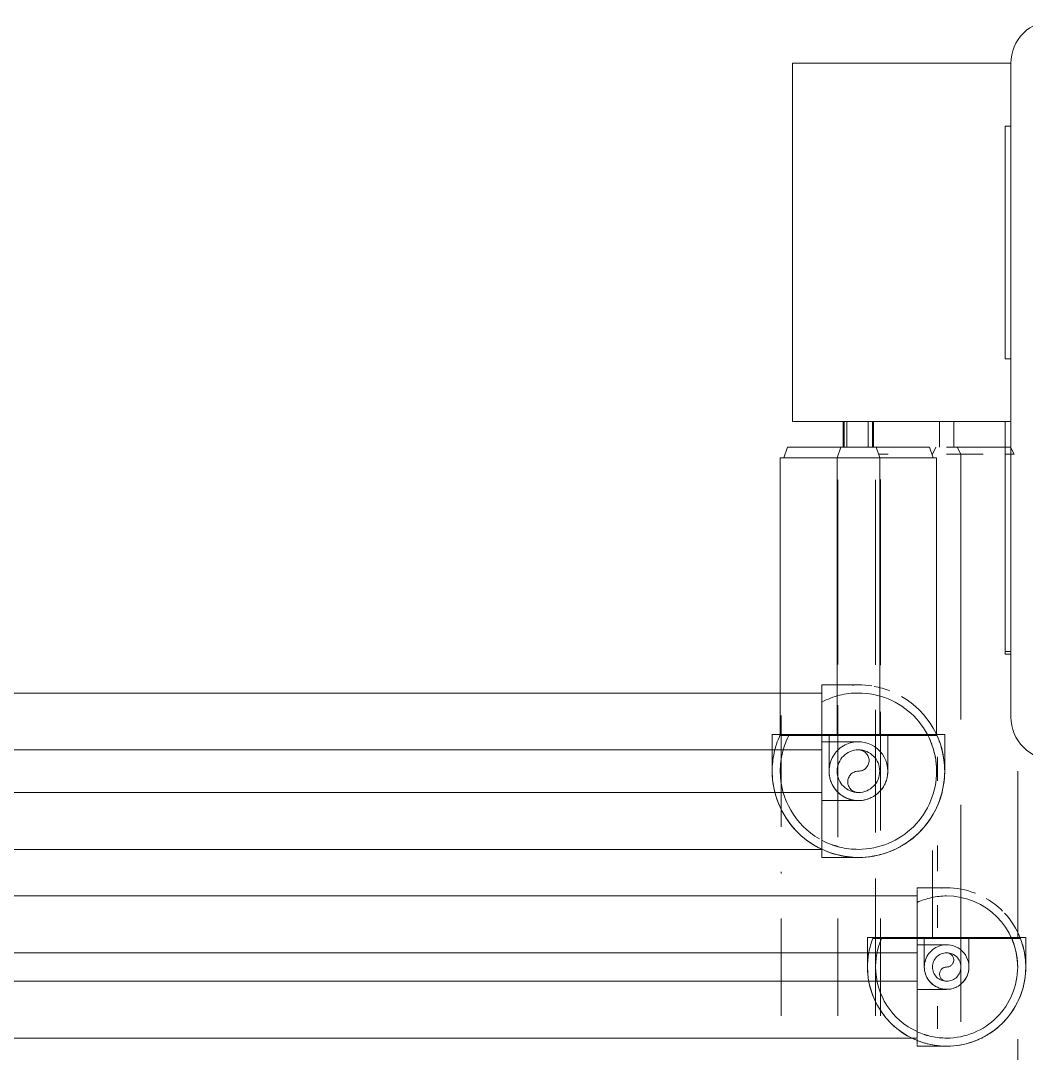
# Model space of a CAD drawing. Header units: metres. Extents: x 31.9 to 92.3, y -29 to 44.
# Drawn here: x 81.0144 to 81.4639, y -8.649 to -8.1877 of the extents above; entities that cross this region are included whole.
import ezdxf

# ---------------------------------------------------------------- set-up
doc = ezdxf.new("R2010")
doc.units = ezdxf.units.M
doc.header["$LTSCALE"] = 100
doc.linetypes.add('HIDDEN JT', pattern=[0.0016, 0.001, -0.0006000000000000001])
doc.layers.add('A-DETL', color=7, linetype='Continuous', lineweight=9, true_color=0x00a600)
doc.layers.add('M-EQPM', color=7, linetype='Continuous', lineweight=18)
doc.layers.add('P-PIPE', color=7, linetype='Continuous', lineweight=18)

# ---------------------------------------------------------------- blocks, each defined once
blk = doc.blocks.new('USA_FJM_ODU_UB2_5ROOM_Ver_1_1 _048- 4TR_-JXH48J-AJ048 - 47000 BTU_ 208-230V_ AJ048BXJ5CH_AA-2300466-NIVEL 03')
at = {"layer": 'A-DETL', "color": 7, "linetype": 'HIDDEN JT'}
blk.add_line((0.4724399999999996, 0.1167911836858899), (0.4698999999999998, 0.1167911836858899), dxfattribs=at)
at = {"layer": 'M-EQPM', "color": 1, "true_color": 0xff0000}
for p, q in [((0.4699000000000006, -0.1460500000000018), (0.4699000000000008, 0.1460500000000018)), ((0.4724399999998996, 0.1178554470256847), (0.4698999999998932, 0.1178554470256847)), ((0.4724399999999996, 0.09749922192198894), (0.4724399999999996, 0.1178554470256827)), ((0.4724399999999996, 0.09749922192198894), (0.4724399999999996, 0.03419922507510008)), ((0.4724399999999996, 0.01397000000000439), (0.4724399999999996, 0.03419922507510004)), ((0.4954269999999046, 0.02539999999999423), (0.4954269999999046, 0.01396999999999596)), ((0.5017769999999075, 0.01396999999999596), (0.5017769999999075, 0.02539999999999423)), ((0.5313120034892967, 0.02539999999999423), (0.5313120034892967, 0.01396999999999596)), ((0.531678159357914, 0.02539999999999423), (0.531678159357914, 0.01396999999999596)), ((0.5337174999999001, 0.02539999999999423), (0.5337174999999001, 0.01396999999999596)), ((0.5337174999999001, 0.02539999999999423), (0.5337174999999001, 0.01396999999999596)), ((0.5338797782522945, 0.02539999999999826), (0.5337174999999962, 0.02539999999999826)), ((0.5432424999999962, 0.02539999999999824), (0.5337174999999962, 0.02539999999999827)), ((0.5338797782522947, 0.02539999999999826), (0.5337174999999964, 0.02539999999999826)), ((0.5338797782522947, 0.02539999999999826), (0.5337174999999964, 0.02539999999999826)), ((0.5432424999999962, 0.02539999999999824), (0.5430802217476979, 0.02539999999999824)), ((0.5432424999999964, 0.02539999999999824), (0.5430802217476981, 0.02539999999999824)), ((0.5432424999999964, 0.02539999999999824), (0.5430802217476981, 0.02539999999999824)), ((0.5432424999999002, 0.01396999999999596), (0.5432424999999002, 0.02539999999999423)), ((0.5432424999999002, 0.01396999999999596), (0.5432424999999002, 0.02539999999999423)), ((0.5443781593579197, 0.01396999999999596), (0.5443781593579197, 0.02539999999999423)), ((0.5447990451866794, 0.01396999999999596), (0.5447990451866794, 0.02539999999999423)), ((0.4698999999998932, 0.01397000000000462), (0.4724399999998996, 0.01397000000000462)), ((0.4699000000000007, 0.01397000000000002), (0.5442497558657913, 0.01397000000000002)), ((0.4724399999999996, 0.01397), (0.4724399999999996, 0.0166802022611843)), ((0.5674360000000007, 0.01397000000000002), (0.5442497558657914, 0.01397000000000002)), ((0.5674359999999085, -0.1460499999999885), (0.5674359999998998, 0.01396999999999596)), ((0.4724399999998996, -0.01400573712864073), (0.4698999999998932, -0.01400573712864073)), ((0.4724399999999996, -0.01671593938970704), (0.4724399999999996, -0.01400573712864568)), ((0.4724399999999996, -0.03423496223233177), (0.4724399999999996, -0.01400573712864568)), ((0.4724399999999996, -0.03423496223233177), (0.4724399999999996, -0.09766195907859594)), ((0.4724399999999996, -0.1178911841542669), (0.4724399999999996, -0.09766195907859597)), ((0.4724399999999996, -0.1178911841542669), (0.4724399999999996, -0.1151809818930292)), ((0.4698999999999018, -0.1178911841542689), (0.4724399999999082, -0.1178911841542689)), ((0.5442497558657913, -0.1460499999999835), (0.4699000000000007, -0.1460499999999835)), ((0.5442497558657916, -0.1460499999999835), (0.5674360000000007, -0.1460499999999835))]:
    blk.add_line(p, q, dxfattribs=at)
for centre, radius, start, end in [((0.4508500000000006, 0.1460500000000019), 0.01905000000000018, 359.9999999999987, 89.9999999999994), ((0.4508500000000007, -0.1460500000000018), 0.01905000000000008, 269.9999999999991, 359.9999999999993)]:
    blk.add_arc(centre, radius, start, end, dxfattribs=at)
blk = doc.blocks.new('Elbow - Welded - REFRIGERACION-V14-NIVEL 03')
at = {"layer": 'A-DETL', "color": 1, "linetype": 'HIDDEN JT', "true_color": 0xff0000, "flags": 128}
for points in [[(81.38845615890315, -8.509839826991085), (81.38836842429195, -8.509839826991085), (81.38820059803247, -8.509839826991085), (81.388007677757, -8.509839826991085)], [(81.38795134548171, -8.53613279574108), (81.38815098760729, -8.53613279574108), (81.38832561508299, -8.53613279574108), (81.38847494854208, -8.53613279574108)]]:
    blk.add_lwpolyline(points, dxfattribs=at)
at = {"layer": 'P-PIPE', "color": 1, "true_color": 0xff0000, "flags": 128}
for points in [[(81.38883623108757, -8.509839826991085), (81.38882317564094, -8.509839826991085), (81.38878403018695, -8.509839826991085), (81.38871885735003, -8.509839826991085), (81.38862776139274, -8.509839826991085), (81.38851088804925, -8.509839826991085), (81.38836842429195, -8.509839826991085), (81.38820059803247, -8.509839826991085), (81.388007677757, -8.509839826991085), (81.38778997209684, -8.509839826991085), (81.38754782933461, -8.509839826991085), (81.38728163684706, -8.509839826991085), (81.3869918204854, -8.509839826991085), (81.386678843894, -8.509839826991085), (81.38634320776862, -8.509839826991085), (81.38598544905544, -8.509839826991085), (81.38560614009212, -8.509839826991085), (81.38520588769208, -8.509839826991085), (81.38478533217378, -8.509839826991085), (81.3843451463363, -8.509839826991085), (81.38388603438315, -8.509839826991085), (81.38340873079544, -8.509839826991085), (81.38291399915713, -8.509839826991085), (81.38240263093329, -8.509839826991085), (81.381875444204, -8.509839826991085), (81.38133328235557, -8.509839826991085), (81.3807770127313, -8.509839826991085), (81.38020752524393, -8.509839826991085), (81.37962573095193, -8.509839826991085), (81.3790325606021, -8.509839826991085), (81.37842896314041, -8.509839826991085), (81.3778159041941, -8.509839826991085), (81.37719436452664, -8.509839826991085), (81.37656533846896, -8.509839826991085), (81.37592983232857, -8.509839826991085), (81.37528886277968, -8.509839826991085), (81.37464345523688, -8.509839826991085), (81.37399464221453, -8.509839826991085), (81.37334346167506, -8.509839826991085), (81.37269095536844, -8.509839826991085), (81.37251474671255, -8.509839826991085)], [(81.37251474671255, -8.53613279574108), (81.37316743200567, -8.53613279574108), (81.37381907314152, -8.53613279574108), (81.37446862763333, -8.53613279574108), (81.37511505633248, -8.53613279574108), (81.37575732509093, -8.53613279574108), (81.37639440641568, -8.53613279574108), (81.37702528111255, -8.53613279574108), (81.37764893991655, -8.53613279574108), (81.37826438510669, -8.53613279574108), (81.3788706321019, -8.53613279574108), (81.37946671103633, -8.53613279574108), (81.38005166831087, -8.53613279574108), (81.38062456811863, -8.53613279574108), (81.38118449394216, -8.53613279574108), (81.38173055001954, -8.53613279574108), (81.38226186277758, -8.53613279574108), (81.3827775822292, -8.53613279574108), (81.38327688333325, -8.53613279574108), (81.38375896731453, -8.53613279574108), (81.3842230629415, -8.53613279574108), (81.38466842776013, -8.53613279574108), (81.38509434928173, -8.53613279574108), (81.38550014612271, -8.53613279574108), (81.38588516909472, -8.53613279574108), (81.38624880224313, -8.53613279574108), (81.38659046383245, -8.53613279574108), (81.38690960727706, -8.53613279574108), (81.38720572201548, -8.53613279574108), (81.38747833432734, -8.53613279574108), (81.38772700809108, -8.53613279574108), (81.38795134548171, -8.53613279574108), (81.38815098760729, -8.53613279574108), (81.38832561508299, -8.53613279574108), (81.38847494854208, -8.53613279574108), (81.38859874908293, -8.53613279574108), (81.38869681865104, -8.53613279574108), (81.38876900035605, -8.53613279574108), (81.38881517872261, -8.53613279574108), (81.38883527987521, -8.53613279574108)]]:
    blk.add_lwpolyline(points, dxfattribs=at)
at = {"layer": 'P-PIPE', "color": 1, "true_color": 0xff0000}
for radius, start, end in [(0.01314648437500241, 0, 113.2060848625352), (0.01314648437499955, 255.0000000000562, 0), (0.01314648437499495, 229.1930849157854, 237.4424086659136)]:
    blk.add_arc((81.38883623108748, -8.52298631136608), radius, start, end, dxfattribs=at)
blk = doc.blocks.new('Elbow - Welded - REFRIGERACION-2294622-NIVEL 03')
at = {"layer": 'A-DETL', "color": 11, "linetype": 'HIDDEN JT', "true_color": 0xff8080, "flags": 128}
for points in [[(81.42788558557994, -8.600514826991075), (81.42775040637396, -8.600514826991075), (81.42759501466273, -8.600514826991075), (81.4274196590398, -8.600514826991075), (81.4272246200368, -8.600514826991075)], [(81.42736894335127, -8.620457795741075), (81.42754964064159, -8.620457795741075), (81.427710446609, -8.620457795741075), (81.42785110399825, -8.620457795741075)]]:
    blk.add_lwpolyline(points, dxfattribs=at)
at = {"layer": 'P-PIPE', "color": 11, "true_color": 0xff8080, "flags": 128}
for points in [[(81.42826239044571, -8.600514826991075), (81.42825187466043, -8.600514826991075), (81.4282203441276, -8.600514826991075), (81.42816784928934, -8.600514826991075), (81.42809447412618, -8.600514826991075), (81.42800033602275, -8.600514826991075), (81.42788558557994, -8.600514826991075), (81.42775040637396, -8.600514826991075), (81.42759501466273, -8.600514826991075), (81.4274196590398, -8.600514826991075), (81.4272246200368, -8.600514826991075), (81.42701020967448, -8.600514826991075), (81.42677677096373, -8.600514826991075), (81.42652467735667, -8.600514826991075), (81.42625433214928, -8.600514826991075), (81.42596616783625, -8.600514826991075), (81.42566064541899, -8.600514826991075), (81.4253382536682, -8.600514826991075), (81.42499950834188, -8.600514826991075), (81.42464495136035, -8.600514826991075), (81.42427514993909, -8.600514826991075), (81.42389069568151, -8.600514826991075), (81.42349220363243, -8.600514826991075), (81.42308031129407, -8.600514826991075), (81.42265567760636, -8.600514826991075), (81.4222189818926, -8.600514826991075), (81.42177092277272, -8.600514826991075), (81.42131221704581, -8.600514826991075), (81.42084359854314, -8.600514826991075), (81.42036581695436, -8.600514826991075), (81.4198796366281, -8.600514826991075), (81.41938583534913, -8.600514826991075), (81.41888520309422, -8.600514826991075), (81.4183785407681, -8.600514826991075), (81.41786665892248, -8.600514826991075), (81.41735037645911, -8.600514826991075), (81.41683051931976, -8.600514826991075), (81.41630791916496, -8.600514826991075), (81.41578341204354, -8.600514826991075), (81.41525783705491, -8.600514826991075), (81.41511590607071, -8.600514826991075)], [(81.41511590607071, -8.620457795741075), (81.41564162522775, -8.620457795741075), (81.41616650334632, -8.620457795741075), (81.41668970073331, -8.620457795741075), (81.4172103803846, -8.620457795741075), (81.4177277093238, -8.620457795741075), (81.41824085993494, -8.620457795741075), (81.4187490112865, -8.620457795741075), (81.41925135044475, -8.620457795741075), (81.41974707377418, -8.620457795741075), (81.4202353882232, -8.620457795741075), (81.42071551259288, -8.620457795741075), (81.42118667878667, -8.620457795741075), (81.42164813303913, -8.620457795741075), (81.42209913712189, -8.620457795741075), (81.42253896952467, -8.620457795741075), (81.4229669266094, -8.620457795741075), (81.42338232373608, -8.620457795741075), (81.42378449635791, -8.620457795741075), (81.42417280108445, -8.620457795741075), (81.42454661671104, -8.620457795741075), (81.42490534521237, -8.620457795741075), (81.42524841269935, -8.620457795741075), (81.42557527033725, -8.620457795741075), (81.4258853952235, -8.620457795741075), (81.42617829122449, -8.620457795741075), (81.4264534897691, -8.620457795741075), (81.42671055059833, -8.620457795741075), (81.4269490624697, -8.620457795741075), (81.42716864381514, -8.620457795741075), (81.42736894335127, -8.620457795741075), (81.42754964064159, -8.620457795741075), (81.427710446609, -8.620457795741075), (81.42785110399825, -8.620457795741075), (81.42797138778748, -8.620457795741075), (81.42807110554834, -8.620457795741075), (81.42815009775369, -8.620457795741075), (81.42820823803277, -8.620457795741075), (81.42824543337363, -8.620457795741075), (81.42826162427161, -8.620457795741075)]]:
    blk.add_lwpolyline(points, dxfattribs=at)
at = {"layer": 'P-PIPE', "color": 11, "true_color": 0xff8080}
for radius, start, end in [(0.00997148437500581, 0, 105.0000000000481), (0.009971484375000728, 335.894457547267, 0), (0.009971484374999205, 254.9999999999426, 329.9999999999946)]:
    blk.add_arc((81.42826239044561, -8.610486311366081), radius, start, end, dxfattribs=at)
blk = doc.blocks.new('Elbow - Welded - REFRIGERACION-V26-NIVEL 03')
at = {"layer": 'A-DETL', "color": 11, "linetype": 'HIDDEN JT', "true_color": 0xff8080}
for p, q in [((81.42826239044561, -8.597339826991076), (81.41829090607061, -8.597339826991076)), ((81.43823387482061, -8.597339826991076), (81.42826239044561, -8.597339826991076))]:
    blk.add_line(p, q, dxfattribs=at)
at = {"layer": 'A-DETL', "color": 11, "linetype": 'HIDDEN JT', "true_color": 0xff8080, "flags": 128}
for points in [[(81.41829090607071, -8.610486311366081), (81.41829090607071, -8.610475795580799), (81.41829090607071, -8.61044426504796), (81.41829090607071, -8.610391770209706), (81.41829090607071, -8.610318395046551), (81.41829090607071, -8.610224256943129), (81.41829090607071, -8.610109506500319), (81.41829090607071, -8.609974327294342), (81.41829090607071, -8.609818935583096), (81.41829090607071, -8.609643579960176), (81.41829090607071, -8.609448540957164), (81.41829090607071, -8.609234130594857), (81.41829090607071, -8.609000691884102), (81.41829090607071, -8.608748598277037), (81.41829090607071, -8.608478253069661), (81.41829090607071, -8.60819008875662), (81.41829090607071, -8.607884566339365), (81.41829090607071, -8.607562174588564), (81.41829090607071, -8.607223429262268), (81.41829090607071, -8.606868872280725), (81.41829090607071, -8.606499070859472), (81.41829090607071, -8.606114616601891), (81.41829090607071, -8.6057161245528), (81.41829090607071, -8.605304232214452), (81.41829090607071, -8.604879598526734), (81.41829090607071, -8.604442902812954), (81.41829090607071, -8.603994843693107), (81.41829090607071, -8.603536137966184), (81.41829090607071, -8.603067519463517), (81.41829090607071, -8.602589737874743), (81.41829090607071, -8.60210355754847), (81.41829090607071, -8.601609756269514), (81.41829090607071, -8.601109124014584), (81.41829090607071, -8.600602461688494), (81.41829090607071, -8.600090579842869), (81.41829090607071, -8.599574297379482), (81.41829090607071, -8.599054440240138), (81.41829090607071, -8.598531840085355), (81.41829090607071, -8.59800733296391), (81.41829090607071, -8.597481757975297), (81.41829090607071, -8.597339826991083)], [(81.43823387482071, -8.597339826991083), (81.43823387482071, -8.59786554614813), (81.43823387482071, -8.59839042426668), (81.43823387482071, -8.598913621653699), (81.43823387482071, -8.59943430130499), (81.43823387482071, -8.59995163024417), (81.43823387482071, -8.600464780855297), (81.43823387482071, -8.600972932206874), (81.43823387482071, -8.601475271365118), (81.43823387482071, -8.601970994694547), (81.43823387482071, -8.60245930914358), (81.43823387482071, -8.602939433513267), (81.43823387482071, -8.603410599707038), (81.43823387482071, -8.603872053959494), (81.43823387482071, -8.604323058042265), (81.43823387482071, -8.60476289044503), (81.43823387482071, -8.605190847529778), (81.43823387482071, -8.605606244656446), (81.43823387482071, -8.606008417278268), (81.43823387482071, -8.606396722004837), (81.43823387482071, -8.606770537631403), (81.43823387482071, -8.607129266132729), (81.43823387482071, -8.607472333619727), (81.43823387482071, -8.60779919125762), (81.43823387482071, -8.608109316143878), (81.43823387482071, -8.608402212144872), (81.43823387482071, -8.608677410689475), (81.43823387482071, -8.608934471518698), (81.43823387482071, -8.609172983390085), (81.43823387482071, -8.609392564735508), (81.43823387482071, -8.609592864271637), (81.43823387482071, -8.60977356156197), (81.43823387482071, -8.609934367529373), (81.43823387482071, -8.61007502491861)], [(81.42563509032117, -8.620103611409426), (81.42550671441411, -8.620069460652703), (81.42512569490164, -8.619951597505688), (81.42474969343289, -8.619818591919998), (81.42437931153005, -8.619670656676199), (81.4240151417251, -8.619508028439139), (81.4236577666121, -8.619330967379272), (81.42330775791494, -8.61913975675656), (81.42296567557291, -8.618934702467191), (81.4226320668448, -8.618716132554285), (81.42230746543335, -8.618484396683078), (81.4219923906316, -8.618239865581527), (81.42168734649205, -8.617982930447242), (81.42139282102019, -8.617714002321625), (81.421109285394, -8.61743351143229), (81.42083719320998, -8.617141906504859), (81.42057697975757, -8.616839654044975), (81.42032906132279, -8.616527237592111), (81.42009383452226, -8.616205156945952), (81.41987167566869, -8.61587392736682), (81.41966294016882, -8.615534078751388), (81.41946796195495, -8.615186154784931), (81.41928705295061, -8.614830712071596), (81.41912050257164, -8.614468319243873), (81.4189685772631, -8.614099556053004), (81.41883152007307, -8.613725012441419), (81.41870955026383, -8.613345287599), (81.41860286296105, -8.612960989004495), (81.41851162884167, -8.612572731453666), (81.4184359938608, -8.61218113607577), (81.41837607901826, -8.611786829339891), (81.41833198016505, -8.611390442052684), (81.4183037678499, -8.610992608349246), (81.41829148720652, -8.610593964678632), (81.41829090607071, -8.610486311366081)], [(81.43775755614068, -8.6135264144306), (81.43772767658531, -8.613623006910162), (81.43759467099963, -8.613999008378894), (81.43744673575584, -8.614369390281752), (81.43728410751876, -8.61473356008668), (81.43710704645892, -8.615090935199696), (81.43691583583619, -8.615440943896838)], [(81.43822126890265, -8.610962135004511), (81.43820198308508, -8.611283179488327), (81.43816216624549, -8.611680019770562), (81.43810651187647, -8.61207495037399), (81.43803510901311, -8.612467339493891), (81.43800592094678, -8.612597865125958)], [(81.43496884551088, -8.617864051967363), (81.43491798558448, -8.617911508601821), (81.4346157331246, -8.618171722054226), (81.43430331667174, -8.618419640489), (81.43398123602559, -8.618654867289525), (81.43365000644646, -8.61887702614311)], [(81.43664605130053, -8.615881825633767), (81.43649221163392, -8.616116634967002), (81.43626047576271, -8.616441236378444), (81.43601594466116, -8.61675631118019), (81.43575900952688, -8.617061355319757), (81.43564598292133, -8.617185140120082)], [(81.42778656680736, -8.620445189823018), (81.42746552232347, -8.620425904005446), (81.42706868204124, -8.620386087165864), (81.4266737514378, -8.620330432796834), (81.4262813623179, -8.620259029933486), (81.42615083668588, -8.620229841867163)], [(81.43034881053329, -8.620237072970133), (81.4299572151554, -8.62031270795101), (81.42956290841953, -8.620372622793536), (81.4291665211323, -8.620416721646754), (81.42876868742887, -8.62044493396189)], [(81.43282239635369, -8.619351912689794), (81.43260679115122, -8.61946164886118), (81.4322443983235, -8.619628199240148), (81.43187563513263, -8.619780124548688), (81.43150109152104, -8.61991718173871), (81.43130791774333, -8.619979230270145)]]:
    blk.add_lwpolyline(points, dxfattribs=at)
at = {"layer": 'A-DETL', "color": 11, "linetype": 'HIDDEN JT', "true_color": 0xff8080}
for radius, start, end in [(0.00997148437500581, 105.0000000000481, 254.9999999999515), (0.009971484374999205, 329.9999999999984, 335.6085882347089)]:
    blk.add_arc((81.42826239044561, -8.610486311366076), radius, start, end, dxfattribs=at)
blk = doc.blocks.new('Elbow - Welded - REFRIGERACION-V24-NIVEL 03')
at = {"layer": 'A-DETL', "color": 1, "linetype": 'HIDDEN JT', "true_color": 0xff0000}
for p, q in [((81.38920238695611, -8.68553394912505), (81.37605590258111, -8.68553394912505)), ((81.40234887133111, -8.68553394912505), (81.38920238695611, -8.68553394912505))]:
    blk.add_line(p, q, dxfattribs=at)
at = {"layer": 'A-DETL', "color": 1, "linetype": 'HIDDEN JT', "true_color": 0xff0000, "flags": 128}
for points in [[(81.37605590258121, -8.701855433500047), (81.37605590258121, -8.701842378053422), (81.37605590258121, -8.701803232599447), (81.37605590258121, -8.701738059762514), (81.37605590258121, -8.701646963805242), (81.37605590258121, -8.701530090461754), (81.37605590258121, -8.701387626704445), (81.37605590258121, -8.701219800444957), (81.37605590258121, -8.701026880169485), (81.37605590258121, -8.70080917450932), (81.37605590258121, -8.700567031747093), (81.37605590258121, -8.700300839259556), (81.37605590258121, -8.700011022897897), (81.37605590258121, -8.699698046306489), (81.37605590258121, -8.699362410181097), (81.37605590258121, -8.699004651467929), (81.37605590258121, -8.698625342504608), (81.37605590258121, -8.698225090104566), (81.37605590258121, -8.697804534586258), (81.37605590258121, -8.697364348748804), (81.37605590258121, -8.696905236795626), (81.37605590258121, -8.696427933207914), (81.37605590258121, -8.695933201569598), (81.37605590258121, -8.695421833345767), (81.37605590258121, -8.69489464661649), (81.37605590258121, -8.694352484768062), (81.37605590258121, -8.693796215143792), (81.37605590258121, -8.69322672765641), (81.37605590258121, -8.692644933364422), (81.37605590258121, -8.69205176301458), (81.37605590258121, -8.691448165552906), (81.37605590258121, -8.690835106606576), (81.37605590258121, -8.690213566939136), (81.37605590258121, -8.689584540881457), (81.37605590258121, -8.688949034741054), (81.37605590258121, -8.688308065192158), (81.37605590258121, -8.68766265764935), (81.37605590258121, -8.687013844627002), (81.37605590258121, -8.68636266408754), (81.37605590258121, -8.685710157780926), (81.37605590258121, -8.685533949125052)], [(81.40234887133121, -8.685533949125052), (81.40234887133121, -8.68618663441814), (81.40234887133121, -8.68683827555401), (81.40234887133121, -8.687487830045818), (81.40234887133121, -8.688134258744961), (81.40234887133121, -8.688776527503414), (81.40234887133121, -8.689413608828179), (81.40234887133121, -8.690044483525035), (81.40234887133121, -8.690668142329049), (81.40234887133121, -8.691283587519171), (81.40234887133121, -8.691889834514383), (81.40234887133121, -8.692485913448825), (81.40234887133121, -8.693070870723353), (81.40234887133121, -8.693643770531116), (81.40234887133121, -8.694203696354641), (81.40234887133121, -8.694749752432033), (81.40234887133121, -8.69528106519007), (81.40234887133121, -8.695796784641676), (81.40234887133121, -8.696296085745752), (81.40234887133121, -8.696778169727029), (81.40234887133121, -8.697242265353974), (81.40234887133121, -8.69768763017261), (81.40234887133121, -8.69811355169421), (81.40234887133121, -8.698519348535205), (81.40234887133121, -8.698904371507213), (81.40234887133121, -8.699268004655615), (81.40234887133121, -8.69960966624494), (81.40234887133121, -8.699928809689535), (81.40234887133121, -8.700224924427975), (81.40234887133121, -8.700497536739825), (81.40234887133121, -8.700746210503553), (81.40234887133121, -8.700970547894196), (81.40234887133121, -8.70117019001976), (81.40234887133121, -8.701344817495464), (81.40234887133121, -8.701494150954574)], [(81.38575353927718, -8.71453895027732), (81.38556928174042, -8.714489933803314), (81.38506694258218, -8.714334542092075), (81.38457121925275, -8.714159186469146), (81.38408290480372, -8.713964147466134), (81.38360278043403, -8.713749737103829), (81.38313161424027, -8.713516298393072), (81.38267015998781, -8.713264204786016), (81.38221915590503, -8.712993859578633), (81.38177932350226, -8.71270569526559), (81.38135136641753, -8.712400172848326), (81.38093596929085, -8.712077781097534), (81.38053379666904, -8.711739035771238), (81.38014549194247, -8.711384478789695), (81.37977167631591, -8.711014677368443), (81.37941294781457, -8.71063022311087), (81.37906988032756, -8.71023173106178), (81.37874302268968, -8.709819838723432), (81.3784328978034, -8.709395205035705), (81.37814000180241, -8.708958509321926), (81.37786480325782, -8.70851045020207), (81.3776077424286, -8.708051744475164), (81.37736923055722, -8.707583125972498), (81.3771496492118, -8.707105344383706), (81.37694934967566, -8.70661916405744), (81.37676865238531, -8.706125362778486), (81.37660784641793, -8.705624730523557), (81.37646718902867, -8.705118068197455), (81.37634690523943, -8.704606186351839), (81.37624718747857, -8.704089903888454), (81.37616819527327, -8.703570046749109), (81.37611005499414, -8.703047446594327), (81.37607285965328, -8.702522939472882), (81.3760566687553, -8.701997364484267), (81.37605590258121, -8.701855433500047)], [(81.40177131813532, -8.705700505868885), (81.40168149554822, -8.70599087787409), (81.40150613992532, -8.706486601203517), (81.40131110092229, -8.70697491565256), (81.40109669056, -8.707455040022237), (81.40086325184924, -8.707926206216008), (81.40080597426885, -8.708031052123642)], [(81.40233990685276, -8.70230359765849), (81.40233835554594, -8.70238115265711), (81.40230682501308, -8.702906030775653), (81.40225433017483, -8.703429228162678), (81.4021809550117, -8.70394990781396), (81.40208681690827, -8.70446723675314), (81.40200959536568, -8.704812562494826)], [(81.40034081303477, -8.708838664551237), (81.40005264872174, -8.709278496954001), (81.3997471263045, -8.709706454038741), (81.3994247345537, -8.710121851165425), (81.39908598922739, -8.710524023787238), (81.39881225050834, -8.710823817738527)], [(81.38875422279763, -8.714992953396582), (81.38867666779916, -8.714991402089769), (81.38815178968063, -8.71495987155693), (81.38762859229358, -8.714907376718669), (81.3871079126423, -8.714834001555522), (81.38659058370314, -8.714739863452099), (81.38624525796183, -8.714662641909591)], [(81.39215737059551, -8.714662924350948), (81.39195313980801, -8.714710915216832), (81.3914368573446, -8.714810632977695), (81.39091700020528, -8.71488962518301), (81.3903944000505, -8.714947765462128), (81.38986989292904, -8.714984960802987), (81.38966280276415, -8.714991340436349)], [(81.39539869793131, -8.713450078027677), (81.39493007942865, -8.713688589899055), (81.39445229783988, -8.71390817124447), (81.3939661175136, -8.714108470780609), (81.39347231623465, -8.714289168070941), (81.39303380583215, -8.714430020141096)], [(81.39816434825434, -8.711470225547666), (81.39797717656703, -8.711644872641699), (81.39757868451794, -8.711987940128706), (81.39716679217959, -8.712314797766583), (81.39674215849188, -8.712624922652857), (81.39630546277809, -8.712917818653851), (81.39616688297029, -8.713002934567635)]]:
    blk.add_lwpolyline(points, dxfattribs=at)
at = {"layer": 'A-DETL', "color": 1, "linetype": 'HIDDEN JT', "true_color": 0xff0000}
for radius, start, end in [(0.01314648437500547, 113.4229140392473, 228.9762557390762), (0.01314648437499691, 237.6592378425954, 254.9999999999335)]:
    blk.add_arc((81.38920238695611, -8.70185543350005), radius, start, end, dxfattribs=at)

msp = doc.modelspace()

# ---------------------------------------------------------------- linework, layer by layer
at = {"layer": 'A-DETL', "color": 11, "linetype": 'HIDDEN JT', "true_color": 0xff8080}
for p, q in [((81.45688480376107, -8.37818466014934), (81.45535894954989, -8.37818466014934)), ((81.45688480376111, -8.37818466014934), (81.45535894954988, -8.37818466014934)), ((81.45847230376118, -8.381359660149391), (81.45688480376116, -8.378184660149342)), ((81.45847230376125, -8.381359660149391), (81.4568848037612, -8.378184660149342)), ((81.39814730376109, -8.381359660149354), (81.40218831251943, -8.381359660149354)), ((81.45456836908659, -8.381359660149391), (81.4584723037611, -8.381359660149391)), ((81.45456836908653, -8.381359660149391), (81.45847230376114, -8.381359660149391)), ((81.45786296443848, -8.381359660149329), (81.4584723037611, -8.381359660149329)), ((81.45786296443852, -8.381359660149329), (81.45847230376114, -8.381359660149329)), ((81.39655980376115, -8.392861608763088), (81.39655980376115, -8.475455233852117)), ((81.39655980376116, -8.392861608763088), (81.39655980376116, -8.475455233852108)), ((81.39655980376112, -8.495624330686773), (81.39655980376112, -8.550348294055384)), ((81.39655980376116, -8.495624330686782), (81.39655980376116, -8.550348294055375)), ((81.42195980376117, -8.57570972415845), (81.42195980376117, -8.597339827996084)), ((81.39655980376116, -8.57878592174608), (81.39655980376116, -8.597339827996084)), ((81.43465980376116, -8.597339827996084), (81.43465980376116, -8.576856001063716)), ((81.39655980376115, -8.588736312371081), (81.39655980376115, -8.63223631237107)), ((81.43465980376115, -8.634935513780603), (81.43465980376115, -8.58603711096156)), ((81.39293831938608, -8.597339827996061), (81.46127728364904, -8.597339827996077)), ((81.39382515634857, -8.597339827996061), (81.39293831938608, -8.597339827996061)), ((81.39534232387308, -8.597339827996068), (81.39534232387308, -8.597572486234982)), ((81.46127728364907, -8.59766885643294), (81.39534232387308, -8.59766885643294)), ((81.39655980376106, -8.597339827996077), (81.39940941537998, -8.597339827996077)), ((81.3991622831973, -8.597339827996073), (81.43465980376106, -8.597339827996077)), ((81.42195980376107, -8.597339827996077), (81.45745732432482, -8.597339827996077)), ((81.45721019214216, -8.597339827996077), (81.46005980376107, -8.597339827996077)), ((81.46005980376117, -8.597339827996084), (81.46005980376117, -8.595627838213018)), ((81.46127728364907, -8.59766885643294), (81.46127728364907, -8.597572486234982)), ((81.4437205386021, -8.642324201097457), (81.44243503568589, -8.64291499920795))]:
    msp.add_line(p, q, dxfattribs=at)
at = {"layer": 'A-DETL', "color": 1, "linetype": 'HIDDEN JT', "true_color": 0xff0000}
for p, q in [((81.37972480027166, -8.39283782103573), (81.37972480027169, -8.47534464564191)), ((81.39877480027165, -8.475655733764405), (81.39877480027165, -8.392692155174412)), ((81.35395864440304, -8.488110921746069), (81.35395864440304, -8.50666482799608)), ((81.37935864440304, -8.48448943737107), (81.37935864440304, -8.50666482799608)), ((81.39840864440305, -8.50666482799608), (81.39840864440305, -8.486136504836669)), ((81.37972480027166, -8.49353501035023), (81.37972480027167, -8.55243331520159)), ((81.35432480027167, -8.49806131237107), (81.35432480027167, -8.54791131237107)), ((81.39877480027165, -8.549430812460127), (81.39877480027165, -8.496541812282038)), ((81.35033716002793, -8.506664827996062), (81.4239656002821, -8.506664827996076)), ((81.35130360086927, -8.506664827996062), (81.35033716002793, -8.506664827996062)), ((81.35380168852376, -8.506664827996067), (81.35380168852376, -8.50701484314109)), ((81.4239656002821, -8.50701484314109), (81.35380168852376, -8.507014843141087)), ((81.35395864440294, -8.50666482799607), (81.35800703881236, -8.50666482799607)), ((81.35863770717577, -8.50666482799607), (81.39840864440293, -8.506664827996076)), ((81.37935864440294, -8.506664827996074), (81.4191295816301, -8.50666482799608)), ((81.41976024999353, -8.506664827996081), (81.42380864440292, -8.506664827996081)), ((81.4239656002821, -8.50701484314109), (81.4239656002821, -8.506912326078629)), ((81.42417480027166, -8.527268647149386), (81.42417480027166, -8.516591995065427)), ((81.41584162033823, -8.550534374715028), (81.41573923868883, -8.550637867720244)), ((81.42417480027166, -8.567678211343372), (81.42417480027166, -8.55619859636784)), ((81.42417480027166, -8.592987576727896), (81.42417480027166, -8.582903346795028)), ((81.35432480027167, -8.588736312371081), (81.35432480027167, -8.632236312371063)), ((81.37972480027166, -8.588736312371081), (81.37972480027166, -8.63223631237107)), ((81.39877480027165, -8.63223631237107), (81.39877480027165, -8.588736312371081)), ((81.42417480027166, -8.638069277947125), (81.42417480027166, -8.627979166398191))]:
    msp.add_line(p, q, dxfattribs=at)
at = {"layer": 'A-DETL', "color": 1, "linetype": 'HIDDEN JT', "true_color": 0xff0000, "flags": 128}
for points in [[(81.38841583760744, -8.484439827996074), (81.38824801134793, -8.484439827996074), (81.38805509107247, -8.484439827996074)], [(81.35033716002802, -8.522986312371074), (81.35033716002802, -8.52297325692445), (81.35033716002802, -8.522934111470477), (81.35033716002802, -8.522868938633533), (81.35033716002802, -8.52277784267627), (81.35033716002802, -8.522660969332781), (81.35033716002802, -8.522518505575473), (81.35033716002802, -8.522350679315975), (81.35033716002802, -8.522157759040514), (81.35033716002802, -8.521940053380348), (81.35033716002802, -8.521697910618112), (81.35033716002802, -8.521431718130584), (81.35033716002802, -8.521141901768924), (81.35033716002802, -8.520828925177517), (81.35033716002802, -8.520493289052125), (81.35033716002802, -8.520135530338957), (81.35033716002802, -8.519756221375635), (81.35033716002802, -8.519355968975594), (81.35033716002802, -8.518935413457285), (81.35033716002802, -8.518495227619823), (81.35033716002802, -8.518036115666646), (81.35033716002802, -8.517558812078942), (81.35033716002802, -8.517064080440626), (81.35033716002802, -8.516552712216795), (81.35033716002802, -8.516025525487509), (81.35033716002802, -8.515483363639081), (81.35033716002802, -8.51492709401481), (81.35033716002802, -8.51435760652743), (81.35033716002802, -8.513775812235442), (81.35033716002802, -8.5131826418856), (81.35033716002802, -8.512579044423925), (81.35033716002802, -8.511965985477605), (81.35033716002802, -8.511344445810154), (81.35033716002802, -8.510715419752476), (81.35033716002802, -8.510079913612072), (81.35033716002802, -8.509438944063179), (81.35033716002802, -8.508793536520368), (81.35033716002802, -8.50814472349802), (81.35033716002802, -8.507493542958558), (81.35033716002802, -8.506841036651947), (81.35033716002802, -8.50666482799607)], [(81.3858032139006, -8.561409513768044), (81.38426915967528, -8.561255594940388), (81.38274248764114, -8.561040453424289), (81.38122564014775, -8.56076443340029), (81.37972104382756, -8.560427976441561), (81.3782311057137, -8.560031620807434), (81.37675820938937, -8.559576000582393), (81.37530471117438, -8.559061844661592), (81.37387293635591, -8.55848997558483), (81.37246517546815, -8.557861308220643), (81.37108368062832, -8.557176848302698), (81.36973066193337, -8.556437690820843), (81.36840828392465, -8.555645018269404), (81.36711866212484, -8.554800098755326), (81.36586385965373, -8.553904283969626), (81.3646458839276, -8.552959007024835), (81.36346668344778, -8.551965780162444), (81.36232814468349, -8.550926192333538), (81.36123208905387, -8.549841906656885), (81.36018027001411, -8.548714657758264), (81.35917437025033, -8.54754624899544), (81.35821599898759, -8.546338549573193), (81.35730668941538, -8.545093491552969), (81.35644789623512, -8.543813066761999), (81.35564099333267, -8.54249932360681), (81.35488727158054, -8.541154363796197), (81.35418793677275, -8.539780338978941), (81.35354410769581, -8.538379447301663), (81.35295681433891, -8.53695392989217), (81.35242699624611, -8.535506067274254), (81.35195550101339, -8.534038175719237), (81.3515430829325, -8.532552603540454), (81.3511904017844, -8.531051727336507), (81.35089802178368, -8.529537948189146), (81.35066641067598, -8.52801368782208), (81.35049593898971, -8.526481384726749), (81.35038687944314, -8.52494349026122), (81.35033940650828, -8.523402464728573), (81.35033716002802, -8.522986312371074)], [(81.42743012877804, -8.52187708937458), (81.42743012877804, -8.522101426765223), (81.42743012877804, -8.522301068890787), (81.42743012877804, -8.522475696366483)], [(81.41786311219441, -8.548403273326338), (81.4168235243655, -8.549541812090636), (81.41645361528013, -8.549915736549993)]]:
    msp.add_lwpolyline(points, dxfattribs=at)
at = {"layer": 'A-DETL', "color": 11, "linetype": 'HIDDEN JT', "true_color": 0xff8080, "flags": 128}
for points in [[(81.42779781968942, -8.575114827996078), (81.42764242797817, -8.575114827996078), (81.42746707235526, -8.575114827996078), (81.42727203335225, -8.575114827996078)], [(81.39293831938616, -8.610486312371089), (81.39293831938616, -8.610475796585797), (81.39293831938616, -8.610444266052959), (81.39293831938616, -8.610391771214706), (81.39293831938616, -8.61031839605155), (81.39293831938616, -8.610224257948127), (81.39293831938616, -8.610109507505317), (81.39293831938616, -8.60997432829934), (81.39293831938616, -8.609818936588095), (81.39293831938616, -8.609643580965175), (81.39293831938616, -8.609448541962163), (81.39293831938616, -8.609234131599855), (81.39293831938616, -8.6090006928891), (81.39293831938616, -8.608748599282036), (81.39293831938616, -8.608478254074653), (81.39293831938616, -8.608190089761619), (81.39293831938616, -8.607884567344355), (81.39293831938616, -8.607562175593563), (81.39293831938616, -8.607223430267258), (81.39293831938616, -8.606868873285723), (81.39293831938616, -8.606499071864471), (81.39293831938616, -8.60611461760689), (81.39293831938616, -8.6057161255578), (81.39293831938616, -8.605304233219451), (81.39293831938616, -8.604879599531724), (81.39293831938616, -8.604442903817946), (81.39293831938616, -8.603994844698097), (81.39293831938616, -8.603536138971183), (81.39293831938616, -8.603067520468517), (81.39293831938616, -8.602589738879734), (81.39293831938616, -8.602103558553468), (81.39293831938616, -8.601609757274506), (81.39293831938616, -8.601109125019576), (81.39293831938616, -8.600602462693484), (81.39293831938616, -8.600090580847858), (81.39293831938616, -8.599574298384473), (81.39293831938616, -8.599054441245137), (81.39293831938616, -8.598531841090356), (81.39293831938616, -8.598007333968901), (81.39293831938616, -8.597481758980287), (81.39293831938616, -8.597339827996075)], [(81.41324369262787, -8.642488721689917), (81.41197598886879, -8.64186063942287), (81.41073441572915, -8.641182364925374), (81.4095209594612, -8.640454983291933), (81.408337561336, -8.63967965817799), (81.40718611453819, -8.63885762993834), (81.40606846113698, -8.637990213642807), (81.40498638913941, -8.63707879697242), (81.40394162962983, -8.63612483799944), (81.4029358540006, -8.635129862854713), (81.40197067127818, -8.634095463286215), (81.401047625549, -8.633023294112617), (81.4001681934893, -8.631915070575852), (81.39933378200288, -8.630772565597187), (81.39854572597002, -8.629597606940875), (81.39780528611229, -8.628392074290101), (81.39711364697553, -8.627157896239945), (81.39647191503478, -8.62589704721201), (81.39588111692429, -8.624611544295792), (81.39534219779497, -8.623303444021708), (81.3948560198025, -8.621974839071166), (81.39442336072793, -8.620627854928651), (81.3940449127335, -8.619264646481465), (81.39372128125527, -8.617887394572305), (81.39345298403451, -8.616498302510434), (81.39324045028962, -8.615099592546843), (81.39308402002924, -8.613693502319077), (81.39298394350837, -8.612282281271556), (81.39294038082815, -8.610868187056917), (81.39293831938616, -8.610486312371089)], [(81.46368128813614, -8.609392565740498), (81.46368128813614, -8.609592865276637), (81.46368128813614, -8.60977356256697), (81.46368128813614, -8.609934368534372)], [(81.45302615307433, -8.635786673068658), (81.4529533542448, -8.63586026213164), (81.45191895467632, -8.636825444854084)], [(81.45490228836249, -8.63380972699283), (81.45394832938953, -8.634854486502409), (81.45363184744038, -8.635174403872425)], [(81.4254831024121, -8.645744668350538), (81.42407540529155, -8.645603427521554), (81.42267448230524, -8.64540600679958), (81.42128257463115, -8.645152722015657), (81.4199019090246, -8.6448439783714), (81.41853469425604, -8.644480269790803), (81.41718311757744, -8.644062178129985), (81.41584934122315, -8.643590372246422), (81.41453549895085, -8.643065606928875)]]:
    msp.add_lwpolyline(points, dxfattribs=at)
at = {"layer": 'A-DETL', "color": 1, "linetype": 'HIDDEN JT', "true_color": 0xff0000}
for centre, radius, start, end in [((81.38888364440294, -8.522986312371076), 0.03492500000000121, 90, 117.861090713924), ((81.38888364440294, -8.522986312371076), 0.03492500000000142, 2.849776994591311e-12, 90.00000000000325), ((81.38888364440294, -8.522986312371076), 0.03854648437500968, 155.5220458063976, 180), ((81.38888364440294, -8.522986312371076), 0.03492500000000121, 152.1389092860633, 180), ((81.38888364440294, -8.522986312371076), 0.03492499999999165, 19.27563261079611, 27.86109071393145), ((81.38888364440294, -8.522986312371076), 0.03854648437498958, 14.19638389252131, 17.12846358311866), ((81.38888364440294, -8.522986312371073), 0.009524999999996453, 0, 180), ((81.38888364440294, -8.518223812371073), 0.004762499999998226, 270, 90), ((81.38888364440294, -8.522986312371076), 0.03492500000000111, 0, 13.93054535696637), ((81.38888364440294, -8.522986312371076), 0.03854648437498676, 12.23897709680155, 13.41202537934262), ((81.38888364440294, -8.522986312371076), 0.0385464843750043, 180, 266.2953794115401), ((81.38888364440294, -8.522986312371076), 0.03492499999999749, 180, 239.9999999999859), ((81.38888364440294, -8.522986312371073), 0.009524999999996453, 180, 0), ((81.38888364440294, -8.527748812371073), 0.004762499999998226, 90, 270), ((81.38888364440294, -8.522986312371076), 0.03492499999998699, 270, 5.903109488796288e-12), ((81.38888364440294, -8.522986312371076), 0.03492500000000421, 242.1389092860778, 270), ((81.38888364440294, -8.522986312371076), 0.03492499999999736, 250.7154553603792, 254.9999999999862), ((81.38888364440294, -8.522986312371076), 0.03854648437501051, 291.5457398772872, 299.3173515500533), ((81.38888364440294, -8.522986312371076), 0.0385464843749918, 278.9935311543039, 280.4771571865084)]:
    msp.add_arc(centre, radius, start, end, dxfattribs=at)
at = {"layer": 'A-DETL', "color": 11, "linetype": 'HIDDEN JT', "true_color": 0xff8080}
for centre, radius, start, end in [((81.42830980376107, -8.610486312371076), 0.03175000000000239, 90, 114.4602915089715), ((81.42830980376107, -8.610486312371076), 0.03175000000000348, 3.256887993818641e-12, 90.00000000000325), ((81.42830980376107, -8.610486312371076), 0.0353714843749988, 158.754371821818, 180), ((81.42830980376107, -8.610486312371076), 0.03175000000000239, 155.5397084909972, 180), ((81.42830980376107, -8.610486312371076), 0.03174999999999849, 18.12946072921904, 24.46029150900313), ((81.42830980376107, -8.610486312371073), 0.006349999999997635, 0, 180), ((81.42830980376107, -8.607311312371072), 0.003174999999998818, 270, 90), ((81.42830980376107, -8.610486312371076), 0.03174999999999294, 0, 12.23014575450263), ((81.42830980376107, -8.610486312371076), 0.0353714843749897, 13.9372910809955, 16.3691075762281), ((81.42830980376107, -8.610486312371076), 0.03537148437499127, 180, 244.5326805216369), ((81.42830980376107, -8.610486312371076), 0.03175000000001164, 180, 245.3997770384554), ((81.42830980376107, -8.610486312371073), 0.006349999999997635, 180, 0), ((81.42830980376107, -8.613661312371073), 0.003175000000013029, 90, 270), ((81.42830980376107, -8.610486312371076), 0.03175000000000239, 270, 6.310220488023617e-12), ((81.42830980376107, -8.610486312371076), 0.0317499999999926, 245.5397084910194, 270), ((81.42830980376107, -8.610486312371076), 0.03175000000001033, 251.8482884942909, 254.9999999999988), ((81.42830980376107, -8.610486312371076), 0.03537148437499588, 244.9538572821781, 266.7038967893026), ((81.42830980376107, -8.610486312371076), 0.03537148437500206, 291.3938178045966, 299.2608950014334)]:
    msp.add_arc(centre, radius, start, end, dxfattribs=at)
at = {"layer": 'P-PIPE', "color": 1, "true_color": 0xff0000}
for p, q in [((81.35713364440305, -8.378184660149385), (81.35554614440306, -8.382947160149351)), ((81.38361758543296, -8.378184660149385), (81.35713364440295, -8.378184660149385)), ((81.38094614440304, -8.378184660149325), (81.37935864440304, -8.382947160149342)), ((81.42063364440295, -8.37818466014934), (81.39321427713323, -8.37818466014934)), ((81.39840864440306, -8.38294716014936), (81.39682114440305, -8.378184660149333)), ((81.42222114440308, -8.382947160149394), (81.42063364440305, -8.378184660149342)), ((81.35395864440304, -8.382947160149351), (81.35395864440304, -8.488061312371071)), ((81.42380864440292, -8.382947160149346), (81.35395864440294, -8.382947160149346)), ((81.37935864440304, -8.382947160149351), (81.37935864440304, -8.484439827996074)), ((81.39840864440305, -8.486086895461671), (81.39840864440305, -8.382947160149351)), ((81.42380864440304, -8.506664827996088), (81.42380864440304, -8.382947160149351)), ((81.37256216002794, -8.484439827996068), (81.37256216002794, -8.561532796746068)), ((81.37256216002805, -8.488061312371071), (75.17120921756468, -8.488061312371071)), ((81.42743012877794, -8.506664827996062), (81.4239656002821, -8.506664827996062)), ((81.4239656002821, -8.50701484314109), (81.4239656002821, -8.506664827996067)), ((81.37256216002805, -8.513461312371074), (75.17120921756468, -8.513461312371074)), ((75.17120921756468, -8.532511312371074), (81.37256216002805, -8.532511312371074)), ((75.1898127331897, -8.557911312371077), (81.37256216002805, -8.557911312371077)), ((81.35432480027167, -8.567911312371075), (81.35432480027167, -8.568736312371085))]:
    msp.add_line(p, q, dxfattribs=at)
at = {"layer": 'P-PIPE', "color": 11, "true_color": 0xff8080}
for p, q in [((81.42354730376117, -8.378184660149325), (81.42195980376115, -8.38135966014933)), ((81.45534272935515, -8.37818466014934), (81.42830980376107, -8.37818466014934)), ((81.43465980376118, -8.381359660149348), (81.43307230376115, -8.378184660149333)), ((81.44467467390888, -8.381359660149341), (81.42830980376107, -8.381359660149341)), ((81.43465980376116, -8.499861140668875), (81.43465980376116, -8.381359660149348)), ((81.46005980376117, -8.59549820266885), (81.46005980376117, -8.522967191330473)), ((81.43465980376116, -8.576806391688718), (81.43465980376116, -8.538096448592123)), ((81.42195980376117, -8.558381920348644), (81.42195980376117, -8.575660114783453)), ((81.39655980376116, -8.570913377458021), (81.39655980376116, -8.578736312371074)), ((81.41516331938608, -8.575114827996073), (81.41516331938608, -8.575721023600288)), ((81.41516331938608, -8.576001664958582), (81.41516331938608, -8.642354918604445)), ((81.41516331938618, -8.578736312371074), (75.25309833230956, -8.578736312371074)), ((81.46368128813606, -8.597339827996061), (81.46127728364904, -8.597339827996061)), ((81.46127728364907, -8.59766885643294), (81.46127728364907, -8.597339827996068)), ((81.41516331938618, -8.604136312371077), (75.25309833230956, -8.604136312371077)), ((75.25309833230956, -8.616836312371083), (81.41516331938618, -8.616836312371083)), ((75.27170184793458, -8.642236312371077), (81.41516331938618, -8.642236312371077)), ((81.41453549895085, -8.643065606928875), (81.41324369262787, -8.642488721689917)), ((81.41516331938608, -8.64266461632642), (81.41516331938608, -8.644970959783564)), ((81.41516331938608, -8.645251601141858), (81.41516331938608, -8.645857796746073)), ((81.46005980376115, -8.761867324802829), (81.46005980376115, -8.642688974073186))]:
    msp.add_line(p, q, dxfattribs=at)
at = {"layer": 'P-PIPE', "color": 1, "true_color": 0xff0000, "flags": 128}
for points in [[(81.38888364440302, -8.484439827996074), (81.38887058895641, -8.484439827996074), (81.38883144350244, -8.484439827996074), (81.38876627066547, -8.484439827996074), (81.38867517470823, -8.484439827996074), (81.38855830136472, -8.484439827996074), (81.38841583760744, -8.484439827996074), (81.38824801134793, -8.484439827996074), (81.38805509107247, -8.484439827996074), (81.38783738541231, -8.484439827996074), (81.38759524265008, -8.484439827996074), (81.38732905016255, -8.484439827996074), (81.38703923380088, -8.484439827996074), (81.38672625720949, -8.484439827996074), (81.38639062108409, -8.484439827996074), (81.38603286237094, -8.484439827996074), (81.38565355340761, -8.484439827996074), (81.38525330100757, -8.484439827996074), (81.38483274548925, -8.484439827996074), (81.3843925596518, -8.484439827996074), (81.38393344769861, -8.484439827996074), (81.38345614411091, -8.484439827996074), (81.3829614124726, -8.484439827996074), (81.38245004424876, -8.484439827996074), (81.38192285751946, -8.484439827996074), (81.38138069567103, -8.484439827996074), (81.38082442604679, -8.484439827996074), (81.3802549385594, -8.484439827996074), (81.37967314426741, -8.484439827996074), (81.37907997391757, -8.484439827996074), (81.37847637645591, -8.484439827996074), (81.37786331750958, -8.484439827996074), (81.37724177784212, -8.484439827996074), (81.37661275178442, -8.484439827996074), (81.37597724564404, -8.484439827996074), (81.37533627609515, -8.484439827996074), (81.37469086855235, -8.484439827996074), (81.37404205552998, -8.484439827996074), (81.37339087499053, -8.484439827996074), (81.3727383686839, -8.484439827996074), (81.37256216002805, -8.484439827996074)], [(81.42743012877804, -8.50666482799607), (81.42743012877804, -8.50731751328916), (81.42743012877804, -8.507969154425028), (81.42743012877804, -8.508618708916837), (81.42743012877804, -8.50926513761598), (81.42743012877804, -8.509907406374433), (81.42743012877804, -8.510544487699198), (81.42743012877804, -8.511175362396054), (81.42743012877804, -8.511799021200067), (81.42743012877804, -8.51241446639019), (81.42743012877804, -8.513020713385401), (81.42743012877804, -8.513616792319844), (81.42743012877804, -8.514201749594372), (81.42743012877804, -8.514774649402135), (81.42743012877804, -8.51533457522566), (81.42743012877804, -8.515880631303052), (81.42743012877804, -8.516411944061089), (81.42743012877804, -8.516927663512703), (81.42743012877804, -8.51742696461677), (81.42743012877804, -8.517909048598057), (81.42743012877804, -8.518373144225002), (81.42743012877804, -8.518818509043637), (81.42743012877804, -8.519244430565228), (81.42743012877804, -8.519650227406233), (81.42743012877804, -8.520035250378232), (81.42743012877804, -8.520398883526642), (81.42743012877804, -8.520740545115968), (81.42743012877804, -8.521059688560563), (81.42743012877804, -8.521355803298993), (81.42743012877804, -8.521628415610852), (81.42743012877804, -8.52187708937458)], [(81.42743012877804, -8.522986312371074), (81.42739929570193, -8.524527760616465), (81.4273068458, -8.5260667428735), (81.42715292697234, -8.527600797098838), (81.42693778545623, -8.529127469132984), (81.42666176543227, -8.530644316626363), (81.42632530847352, -8.53214891294655), (81.42592895283939, -8.533638851060394), (81.42547333261433, -8.535111747384772), (81.42495917669355, -8.536565245599736), (81.42438730761677, -8.537997020418224), (81.42375864025259, -8.539404781305942), (81.42307418033467, -8.540786276145786), (81.42233502285282, -8.542139294840721), (81.42154235030137, -8.543461672849451), (81.42069743078729, -8.544751294649265), (81.41980161600158, -8.546006097120372), (81.4188563390568, -8.547224072846516), (81.41786311219441, -8.548403273326338)], [(81.41573923868883, -8.550637867720244), (81.41461198979022, -8.55168968675999), (81.41344358102741, -8.552695586523765), (81.41223588160516, -8.55365395778653), (81.41099082358492, -8.554563267358718), (81.40971039879393, -8.555422060538996), (81.40839665563878, -8.55622896344145), (81.40705169582816, -8.556982685193578), (81.40567767101088, -8.557682020001373), (81.40427677933361, -8.558325849078301), (81.40285126192411, -8.558913142435202), (81.4014033993062, -8.559442960527985), (81.3999355077512, -8.559914455760723), (81.3984499355724, -8.560326873841621), (81.39694905936847, -8.560679554989719), (81.39543528022111, -8.560971934990432), (81.39391101985404, -8.561203546098113), (81.39237871675869, -8.561374017784406), (81.39084082229319, -8.561483077330994), (81.38929979676053, -8.561530550265836), (81.38888364440302, -8.561532796746082)], [(81.37256216002805, -8.561532796746073), (81.37321484532113, -8.561532796746073), (81.37386648645699, -8.561532796746073), (81.37451604094882, -8.561532796746073), (81.37516246964795, -8.561532796746073), (81.37580473840642, -8.561532796746073), (81.37644181973117, -8.561532796746073), (81.37707269442801, -8.561532796746073), (81.37769635323201, -8.561532796746073), (81.37831179842215, -8.561532796746073), (81.37891804541736, -8.561532796746073), (81.3795141243518, -8.561532796746073), (81.38009908162634, -8.561532796746073), (81.38067198143409, -8.561532796746073), (81.38123190725761, -8.561532796746073), (81.38177796333503, -8.561532796746073), (81.38230927609304, -8.561532796746073), (81.38282499554468, -8.561532796746073), (81.38332429664875, -8.561532796746073), (81.38380638063002, -8.561532796746073), (81.38427047625696, -8.561532796746073), (81.38471584107559, -8.561532796746073), (81.3851417625972, -8.561532796746073), (81.3855475594382, -8.561532796746073), (81.38593258241018, -8.561532796746073), (81.38629621555862, -8.561532796746073), (81.3866378771479, -8.561532796746073), (81.38695702059253, -8.561532796746073), (81.38725313533094, -8.561532796746073), (81.3875257476428, -8.561532796746073), (81.38777442140653, -8.561532796746073), (81.38799875879718, -8.561532796746073), (81.38819840092276, -8.561532796746073), (81.38837302839846, -8.561532796746073), (81.38852236185755, -8.561532796746073), (81.38864616239839, -8.561532796746073), (81.3887442319665, -8.561532796746073), (81.3888164136715, -8.561532796746073), (81.38886259203808, -8.561532796746073), (81.38888269319067, -8.561532796746073)], [(81.38888364440302, -8.561532796746082), (81.38734219615762, -8.561501963669986), (81.3858032139006, -8.561409513768044)]]:
    msp.add_lwpolyline(points, dxfattribs=at)
at = {"layer": 'P-PIPE', "color": 11, "true_color": 0xff8080, "flags": 128}
for points in [[(81.42830980376117, -8.575114827996078), (81.42829928797588, -8.575114827996078), (81.42826775744302, -8.575114827996078), (81.4282152626048, -8.575114827996078), (81.42814188744164, -8.575114827996078), (81.42804774933822, -8.575114827996078), (81.4279329988954, -8.575114827996078), (81.42779781968942, -8.575114827996078), (81.42764242797817, -8.575114827996078), (81.42746707235526, -8.575114827996078), (81.42727203335225, -8.575114827996078), (81.42705762298993, -8.575114827996078), (81.42682418427917, -8.575114827996078), (81.42657209067212, -8.575114827996078), (81.42630174546476, -8.575114827996078), (81.42601358115171, -8.575114827996078), (81.42570805873444, -8.575114827996078), (81.42538566698363, -8.575114827996078), (81.42504692165735, -8.575114827996078), (81.42469236467582, -8.575114827996078), (81.42432256325456, -8.575114827996078), (81.42393810899696, -8.575114827996078), (81.42353961694789, -8.575114827996078), (81.42312772460953, -8.575114827996078), (81.42270309092183, -8.575114827996078), (81.42226639520806, -8.575114827996078), (81.42181833608821, -8.575114827996078), (81.42135963036128, -8.575114827996078), (81.4208910118586, -8.575114827996078), (81.42041323026982, -8.575114827996078), (81.41992704994355, -8.575114827996078), (81.41943324866462, -8.575114827996078), (81.41893261640965, -8.575114827996078), (81.41842595408356, -8.575114827996078), (81.41791407223798, -8.575114827996078), (81.41739778977457, -8.575114827996078), (81.41687793263523, -8.575114827996078), (81.41635533248046, -8.575114827996078), (81.415830825359, -8.575114827996078), (81.41530525037041, -8.575114827996078), (81.41516331938618, -8.575114827996078)], [(81.46368128813614, -8.597339827996075), (81.46368128813614, -8.597865547153122), (81.46368128813614, -8.598390425271672), (81.46368128813614, -8.598913622658698), (81.46368128813614, -8.599434302309989), (81.46368128813614, -8.59995163124916), (81.46368128813614, -8.600464781860296), (81.46368128813614, -8.600972933211873), (81.46368128813614, -8.60147527237011), (81.46368128813614, -8.601970995699537), (81.46368128813614, -8.602459310148571), (81.46368128813614, -8.602939434518266), (81.46368128813614, -8.603410600712037), (81.46368128813614, -8.603872054964485), (81.46368128813614, -8.604323059047266), (81.46368128813614, -8.60476289145002), (81.46368128813614, -8.60519084853477), (81.46368128813614, -8.605606245661445), (81.46368128813614, -8.606008418283258), (81.46368128813614, -8.606396723009835), (81.46368128813614, -8.606770538636402), (81.46368128813614, -8.607129267137728), (81.46368128813614, -8.607472334624726), (81.46368128813614, -8.607799192262611), (81.46368128813614, -8.608109317148877), (81.46368128813614, -8.608402213149871), (81.46368128813614, -8.608677411694467), (81.46368128813614, -8.608934472523696), (81.46368128813614, -8.609172984395084), (81.46368128813614, -8.609392565740498)], [(81.46368128813614, -8.610486312371089), (81.46365299472141, -8.611900794480428), (81.46356815974063, -8.613313013720145), (81.46342691891162, -8.614720710840702), (81.46322949818966, -8.616121633826994), (81.46297621340572, -8.617513541501085), (81.46266746976147, -8.618894207107644), (81.46230376118086, -8.620261421876213), (81.46188566952007, -8.621612998554806), (81.4614138636365, -8.622946774909085), (81.46088909831897, -8.624260617181397), (81.46031221307999, -8.625552423504365), (81.45968413081295, -8.626820127263445), (81.45900585631546, -8.628061700403073), (81.458278474682, -8.62927515667106), (81.45750314956807, -8.630458554796236), (81.4566811213284, -8.631610001594048), (81.45581370503288, -8.63272765499526), (81.45490228836249, -8.63380972699283)], [(81.45191895467632, -8.636825444854084), (81.45084678550268, -8.637748490583265), (81.44973856196594, -8.63862792264292), (81.44859605698727, -8.639462334129375), (81.44742109833093, -8.640250390162235), (81.44621556568018, -8.64099083001995), (81.44498138763002, -8.641682469156724), (81.4437205386021, -8.642324201097457)], [(81.41516331938618, -8.645857796746075), (81.41568903854322, -8.645857796746075), (81.41621391666179, -8.645857796746075), (81.41673711404877, -8.645857796746075), (81.41725779370007, -8.645857796746075), (81.41777512263927, -8.645857796746075), (81.41828827325038, -8.645857796746075), (81.41879642460196, -8.645857796746075), (81.4192987637602, -8.645857796746075), (81.41979448708963, -8.645857796746075), (81.42028280153866, -8.645857796746075), (81.42076292590835, -8.645857796746075), (81.42123409210211, -8.645857796746075), (81.42169554635457, -8.645857796746075), (81.42214655043736, -8.645857796746075), (81.42258638284012, -8.645857796746075), (81.42301433992485, -8.645857796746075), (81.42342973705153, -8.645857796746075), (81.42383190967335, -8.645857796746075), (81.42422021439991, -8.645857796746075), (81.42459403002647, -8.645857796746075), (81.4249527585278, -8.645857796746075), (81.42529582601482, -8.645857796746075), (81.42562268365268, -8.645857796746075), (81.42593280853897, -8.645857796746075), (81.42622570453997, -8.645857796746075), (81.42650090308454, -8.645857796746075), (81.4267579639138, -8.645857796746075), (81.42699647578516, -8.645857796746075), (81.42721605713056, -8.645857796746075), (81.42741635666671, -8.645857796746075), (81.42759705395704, -8.645857796746075), (81.42775785992444, -8.645857796746075), (81.42789851731371, -8.645857796746075), (81.42801880110295, -8.645857796746075), (81.4281185188638, -8.645857796746075), (81.42819751106914, -8.645857796746075), (81.42825565134822, -8.645857796746075), (81.4282928466891, -8.645857796746075), (81.42830903758707, -8.645857796746075)], [(81.42830980376117, -8.645857796746075), (81.4268953216518, -8.645829503331337), (81.4254831024121, -8.645744668350538)], [(81.44243503568589, -8.64291499920795), (81.44112693541179, -8.643453918337261), (81.43979833046123, -8.643940096329741), (81.43845134631873, -8.644372755404309), (81.43708813787156, -8.64475120339874), (81.4357108859624, -8.64507483487699), (81.43432179390051, -8.64534313209771), (81.43292308393693, -8.64555566584261), (81.43151699370915, -8.645712096103011), (81.43010577266163, -8.645812172623868), (81.42869167844701, -8.645855735304108), (81.42830980376117, -8.645857796746075)]]:
    msp.add_lwpolyline(points, dxfattribs=at)
at = {"layer": 'P-PIPE', "color": 1, "true_color": 0xff0000}
for centre, radius, start, end in [((81.38888364440294, -8.522986312371069), 0.03854648437499916, 90, 93.98260324939716), ((81.38888364440294, -8.522986312371069), 0.0385464843750043, 81.08041959451825, 90), ((81.38888364440294, -8.522986312371069), 0.03854648437500025, 68.52821087133871, 79.44889206454428), ((81.38888364440294, -8.522986312371069), 0.03854648437499246, 0, 60.00000000000097), ((81.38888364440294, -8.522986312371076), 0.03854648437498587, 18.15144381172955, 24.47795419359443), ((81.38888364440294, -8.522986312371076), 0.0385464843750043, 0, 12.23897709680727), ((81.38888364440294, -8.522986312371069), 0.0385464843750043, 299.9999999999897, 0), ((81.38888364440294, -8.522986312371076), 0.03854648437499246, 299.9999999999981, 330.0000000000015), ((81.38888364440294, -8.522986312371069), 0.0385464843750043, 266.0173572022033, 270), ((81.38888364440294, -8.522986312371076), 0.03854648437500278, 266.369330160332, 270), ((81.38888364440294, -8.522986312371069), 0.03854648437499492, 270, 278.9195804054834), ((81.38888364440294, -8.522986312371076), 0.0385464843750043, 270, 278.9195804054817), ((81.38888364440294, -8.522986312371069), 0.03854648437499848, 280.5511079353265, 291.4717891285012), ((81.38888364440294, -8.522986312371076), 0.03854648437500902, 280.5511079354093, 291.4717891284968)]:
    msp.add_arc(centre, radius, start, end, dxfattribs=at)
at = {"layer": 'P-PIPE', "color": 11, "true_color": 0xff8080}
for centre, radius, start, end in [((81.42830980376107, -8.610486312371073), 0.03537148437499651, 90, 93.73537738834838), ((81.42830980376107, -8.610486312371073), 0.03537148437499127, 68.68677087950006, 90), ((81.42830980376107, -8.610486312371073), 0.03537148437500715, 44.99999999999483, 59.99999999999058), ((81.42830980376107, -8.610486312371073), 0.03537148437499866, 0, 42.98977621071887), ((81.42830980376107, -8.610486312371076), 0.03537148437500264, 17.07289681106036, 21.24562817819228), ((81.42830980376107, -8.610486312371076), 0.03537148437499127, 0, 13.38863201014722), ((81.42830980376107, -8.610486312371073), 0.03537148437499127, 300.0000000000206, 0), ((81.42830980376107, -8.610486312371076), 0.03537148437500715, 300.0000000000094, 329.9999999999977), ((81.42830980376107, -8.610486312371073), 0.03537148437499127, 266.2646226116051, 270), ((81.42830980376107, -8.610486312371076), 0.03537148437499703, 266.7844854734616, 270), ((81.42830980376107, -8.610486312371073), 0.03537148437500541, 270, 291.3132291204135), ((81.42830980376107, -8.610486312371076), 0.03537148437499127, 270, 291.313229120424)]:
    msp.add_arc(centre, radius, start, end, dxfattribs=at)

# ---------------------------------------------------------------- block references
at = {"layer": 'A-DETL', "color": 7, "linetype": 'HIDDEN JT', "rotation": 180}
msp.add_blockref('USA_FJM_ODU_UB2_5ROOM_Ver_1_1 _048- 4TR_-JXH48J-AJ048 - 47000 BTU_ 208-230V_ AJ048BXJ5CH_AA-2300466-NIVEL 03', (81.92691180376097, -8.352784660149338), dxfattribs=at)
at = {"layer": 'A-DETL', "color": 1, "linetype": 'HIDDEN JT', "true_color": 0xff0000}
for name, p in [('Elbow - Welded - REFRIGERACION-V24-NIVEL 03', (-0.0003187425531763211, 0.178869121128983)), ('Elbow - Welded - REFRIGERACION-V14-NIVEL 03', (4.741331545687899e-05, -1.004991645459086e-09))]:
    msp.add_blockref(name, p, dxfattribs=at)
at = {"layer": 'A-DETL', "color": 11, "linetype": 'HIDDEN JT', "true_color": 0xff8080}
for name in ['Elbow - Welded - REFRIGERACION-V26-NIVEL 03', 'Elbow - Welded - REFRIGERACION-2294622-NIVEL 03']:
    msp.add_blockref(name, (4.741331545687899e-05, -1.004991645459086e-09), dxfattribs=at)

doc.saveas('drawing.dxf')
